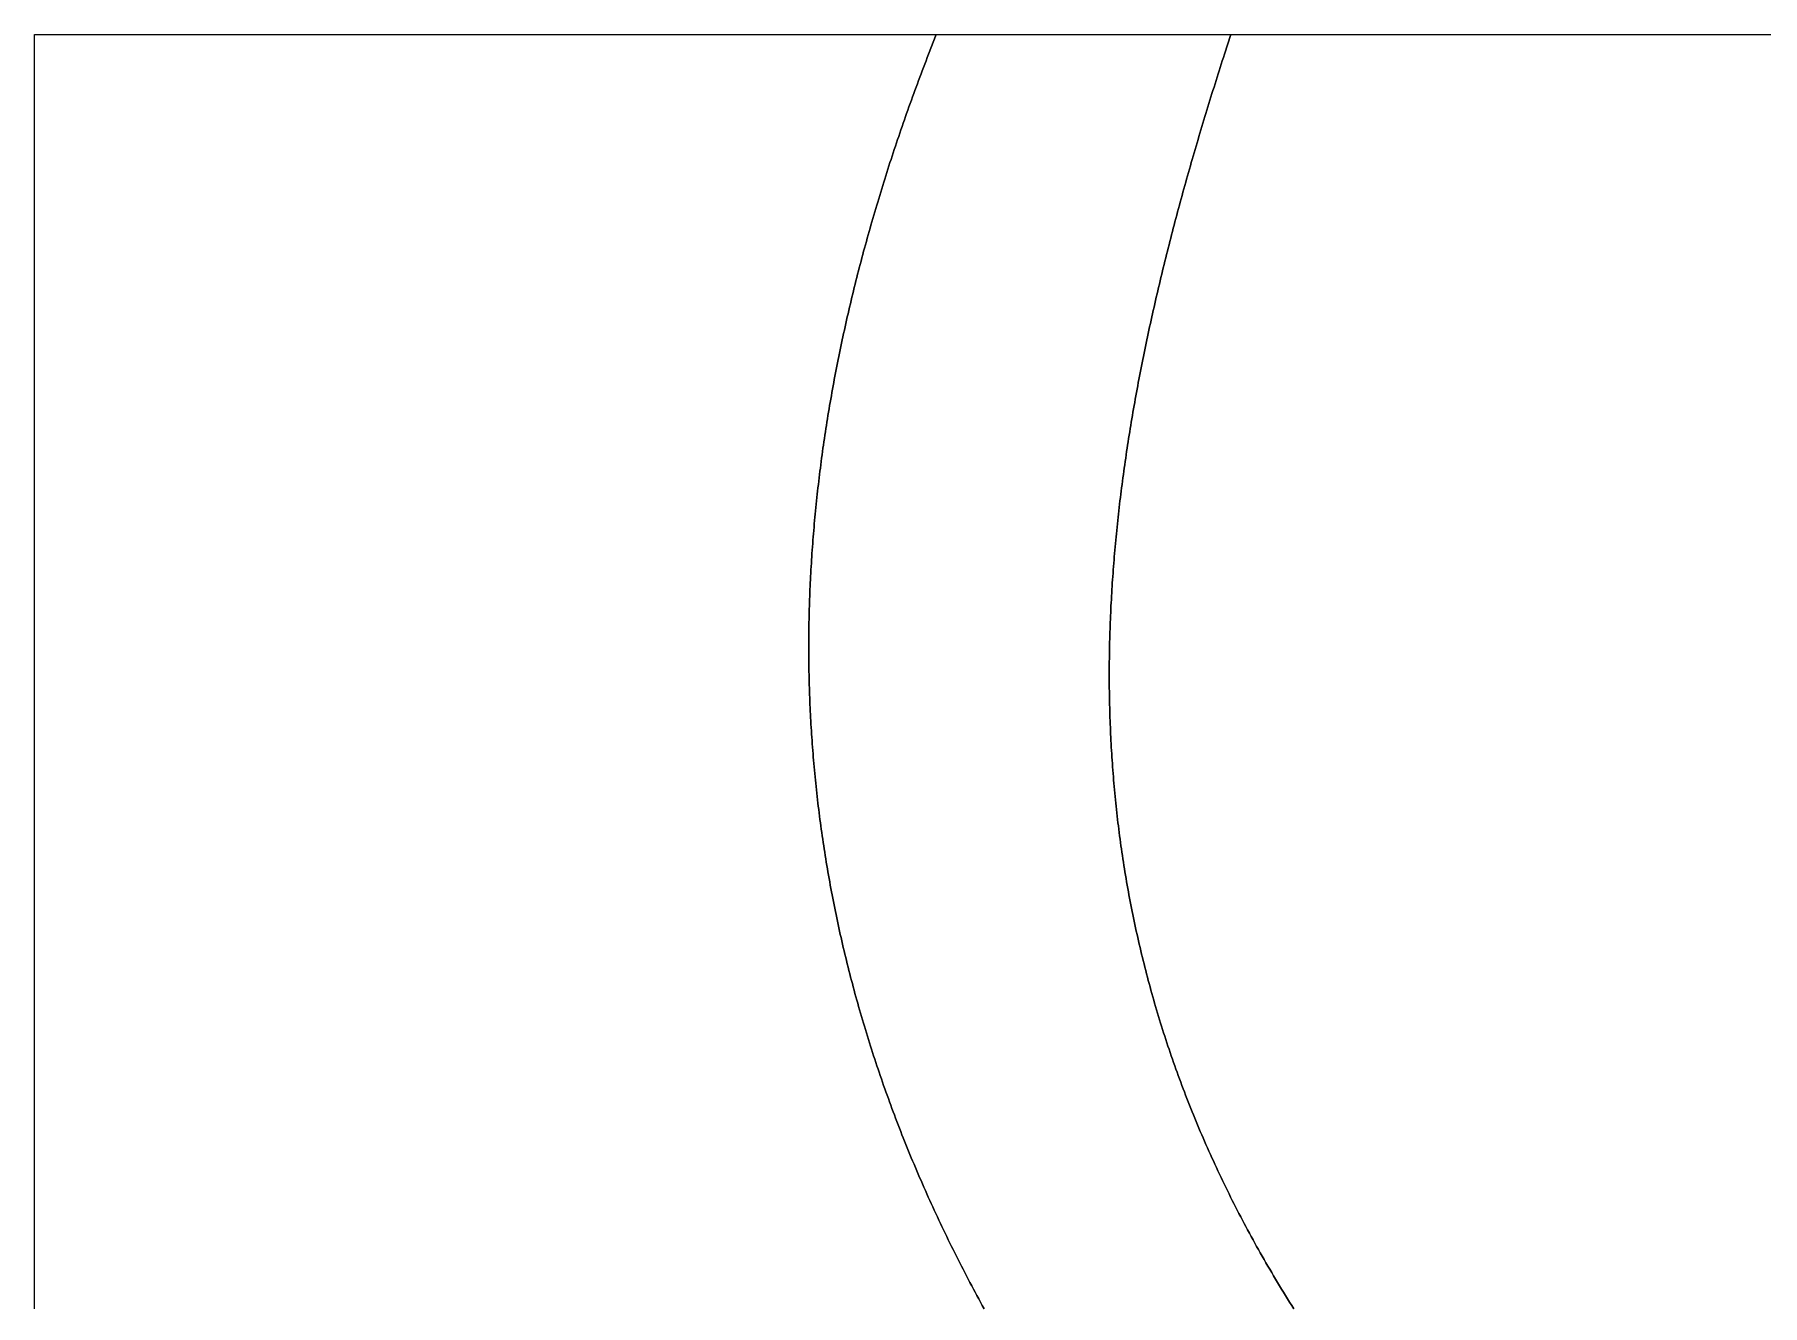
# Model space of a CAD drawing. Header units: millimetres. Extents: x 0 to 526, y 0 to 387.
# Drawn here: x 0 to 263, y 193.5 to 387 of the extents above; entities that cross this region are included whole.
import ezdxf

# ---------------------------------------------------------------- set-up
doc = ezdxf.new("R2010")
doc.units = ezdxf.units.MM
for name, color, linetype in [('P01', 3, 'CONTINUOUS'), ('P02', 3, 'CONTINUOUS'), ('P03', 3, 'CONTINUOUS')]:
    doc.layers.add(name, color=color, linetype=linetype)

msp = doc.modelspace()

# ---------------------------------------------------------------- linework, layer by layer
at = {"layer": 'P01'}
msp.add_lwpolyline([(0, 193), (0, 193.5), (0, 194), (0, 194.5), (0, 195), (0, 195.5), (0, 196), (0, 196.5), (0, 197), (0, 197.5), (0, 198), (0, 198.5), (0, 199), (0, 199.5), (0, 200), (0, 200.5), (0, 201), (0, 201.5), (0, 202), (0, 202.5), (0, 203), (0, 203.5), (0, 204), (0, 204.5), (0, 205), (0, 205.5), (0, 206), (0, 206.5), (0, 207), (0, 207.5), (0, 208), (0, 208.5), (0, 209), (0, 209.5), (0, 210), (0, 210.5), (0, 211), (0, 211.5), (0, 212), (0, 212.5), (0, 213), (0, 213.5), (0, 214), (0, 214.5), (0, 215), (0, 215.5), (0, 216), (0, 216.5), (0, 217), (0, 217.5), (0, 218), (0, 218.5), (0, 219), (0, 219.5), (0, 220), (0, 220.5), (0, 221), (0, 221.5), (0, 222), (0, 222.5), (0, 223), (0, 223.5), (0, 224), (0, 224.5), (0, 225), (0, 225.5), (0, 226), (0, 226.5), (0, 227), (0, 227.5), (0, 228), (0, 228.5), (0, 229), (0, 229.5), (0, 230), (0, 230.5), (0, 231), (0, 231.5), (0, 232), (0, 232.5), (0, 233), (0, 233.5), (0, 234), (0, 234.5), (0, 235), (0, 235.5), (0, 236), (0, 236.5), (0, 237), (0, 237.5), (0, 238), (0, 238.5), (0, 239), (0, 239.5), (0, 240), (0, 240.5), (0, 241), (0, 241.5), (0, 242), (0, 242.5), (0, 243), (0, 243.5), (0, 244), (0, 244.5), (0, 245), (0, 245.5), (0, 246), (0, 246.5), (0, 247), (0, 247.5), (0, 248), (0, 248.5), (0, 249), (0, 249.5), (0, 250), (0, 250.5), (0, 251), (0, 251.5), (0, 252), (0, 252.5), (0, 253), (0, 253.5), (0, 254), (0, 254.5), (0, 255), (0, 255.5), (0, 256), (0, 256.5), (0, 257), (0, 257.5), (0, 258), (0, 258.5), (0, 259), (0, 259.5), (0, 260), (0, 260.5), (0, 261), (0, 261.5), (0, 262), (0, 262.5), (0, 263), (0, 263.5), (0, 264), (0, 264.5), (0, 265), (0, 265.5), (0, 266), (0, 266.5), (0, 267), (0, 267.5), (0, 268), (0, 268.5), (0, 269), (0, 269.5), (0, 270), (0, 270.5), (0, 271), (0, 271.5), (0, 272), (0, 272.5), (0, 273), (0, 273.5), (0, 274), (0, 274.5), (0, 275), (0, 275.5), (0, 276), (0, 276.5), (0, 277), (0, 277.5), (0, 278), (0, 278.5), (0, 279), (0, 279.5), (0, 280), (0, 280.5), (0, 281), (0, 281.5), (0, 282), (0, 282.5), (0, 283), (0, 283.5), (0, 284), (0, 284.5), (0, 285), (0, 285.5), (0, 286), (0, 286.5), (0, 287), (0, 287.5), (0, 288), (0, 288.5), (0, 289), (0, 289.5), (0, 290), (0, 290.5), (0, 291), (0, 291.5), (0, 292), (0, 292.5), (0, 293), (0, 293.5), (0, 294), (0, 294.5), (0, 295), (0, 295.5), (0, 296), (0, 296.5), (0, 297), (0, 297.5), (0, 298), (0, 298.5), (0, 299), (0, 299.5), (0, 300), (0, 300.5), (0, 301), (0, 301.5), (0, 302), (0, 302.5), (0, 303), (0, 303.5), (0, 304), (0, 304.5), (0, 305), (0, 305.5), (0, 306), (0, 306.5), (0, 307), (0, 307.5), (0, 308), (0, 308.5), (0, 309), (0, 309.5), (0, 310), (0, 310.5), (0, 311), (0, 311.5), (0, 312), (0, 312.5), (0, 313), (0, 313.5), (0, 314), (0, 314.5), (0, 315), (0, 315.5), (0, 316), (0, 316.5), (0, 317), (0, 317.5), (0, 318), (0, 318.5), (0, 319), (0, 319.5), (0, 320), (0, 320.5), (0, 321), (0, 321.5), (0, 322), (0, 322.5), (0, 323), (0, 323.5), (0, 324), (0, 324.5), (0, 325), (0, 325.5), (0, 326), (0, 326.5), (0, 327), (0, 327.5), (0, 328), (0, 328.5), (0, 329), (0, 329.5), (0, 330), (0, 330.5), (0, 331), (0, 331.5), (0, 332), (0, 332.5), (0, 333), (0, 333.5), (0, 334), (0, 334.5), (0, 335), (0, 335.5), (0, 336), (0, 336.5), (0, 337), (0, 337.5), (0, 338), (0, 338.5), (0, 339), (0, 339.5), (0, 340), (0, 340.5), (0, 341), (0, 341.5), (0, 342), (0, 342.5), (0, 343), (0, 343.5), (0, 344), (0, 344.5), (0, 345), (0, 345.5), (0, 346), (0, 346.5), (0, 347), (0, 347.5), (0, 348), (0, 348.5), (0, 349), (0, 349.5), (0, 350), (0, 350.5), (0, 351), (0, 351.5), (0, 352), (0, 352.5), (0, 353), (0, 353.5), (0, 354), (0, 354.5), (0, 355), (0, 355.5), (0, 356), (0, 356.5), (0, 357), (0, 357.5), (0, 358), (0, 358.5), (0, 359), (0, 359.5), (0, 360), (0, 360.5), (0, 361), (0, 361.5), (0, 362), (0, 362.5), (0, 363), (0, 363.5), (0, 364), (0, 364.5), (0, 365), (0, 365.5), (0, 366), (0, 366.5), (0, 367), (0, 367.5), (0, 368), (0, 368.5), (0, 369), (0, 369.5), (0, 370), (0, 370.5), (0, 371), (0, 371.5), (0, 372), (0, 372.5), (0, 373), (0, 373.5), (0, 374), (0, 374.5), (0, 375), (0, 375.5), (0, 376), (0, 376.5), (0, 377), (0, 377.5), (0, 378), (0, 378.5), (0, 379), (0, 379.5), (0, 380), (0, 380.5), (0, 381), (0, 381.5), (0, 382), (0, 382.5), (0, 383), (0, 383.5), (0, 384), (0, 387), (137.231508, 387), (136.070866, 384), (135.877891, 383.5), (135.685849, 383), (135.494741, 382.5), (135.304568, 382), (135.115332, 381.5), (134.927034, 381), (134.739677, 380.5), (134.553262, 380), (134.36779, 379.5), (134.183262, 379), (133.999681, 378.5), (133.817048, 378), (133.635364, 377.5), (133.454632, 377), (133.274852, 376.5), (133.096026, 376), (132.918155, 375.5), (132.741242, 375), (132.565288, 374.5), (132.390294, 374), (132.216263, 373.5), (132.043194, 373), (131.871091, 372.5), (131.699954, 372), (131.529785, 371.5), (131.360586, 371), (131.192358, 370.5), (131.025103, 370), (130.858822, 369.5), (130.693518, 369), (130.52919, 368.5), (130.365842, 368), (130.203474, 367.5), (130.042089, 367), (129.881687, 366.5), (129.72227, 366), (129.56384, 365.5), (129.406398, 365), (129.249947, 364.5), (129.094486, 364), (128.940019, 363.5), (128.786546, 363), (128.63407, 362.5), (128.482591, 362), (128.332111, 361.5), (128.182632, 361), (128.034156, 360.5), (127.886683, 360), (127.740216, 359.5), (127.594756, 359), (127.450304, 358.5), (127.306862, 358), (127.164432, 357.5), (127.023016, 357), (126.882614, 356.5), (126.743228, 356), (126.60486, 355.5), (126.467512, 355), (126.331185, 354.5), (126.19588, 354), (126.061599, 353.5), (125.928344, 353), (125.796116, 352.5), (125.664917, 352), (125.534748, 351.5), (125.405611, 351), (125.277508, 350.5), (125.150439, 350), (125.024407, 349.5), (124.899414, 349), (124.775459, 348.5), (124.652546, 348), (124.530676, 347.5), (124.40985, 347), (124.29007, 346.5), (124.171337, 346), (124.053654, 345.5), (123.93702, 345), (123.821439, 344.5), (123.706912, 344), (123.593439, 343.5), (123.481024, 343), (123.369667, 342.5), (123.259369, 342), (123.150133, 341.5), (123.04196, 341), (122.934852, 340.5), (122.828809, 340), (122.723835, 339.5), (122.619929, 339), (122.517094, 338.5), (122.415332, 338), (122.314643, 337.5), (122.21503, 337), (122.116493, 336.5), (122.019035, 336), (121.922658, 335.5), (121.827361, 335), (121.733148, 334.5), (121.64002, 334), (121.547978, 333.5), (121.457024, 333), (121.367159, 332.5), (121.278385, 332), (121.190704, 331.5), (121.104117, 331), (121.018625, 330.5), (120.934231, 330), (120.850935, 329.5), (120.76874, 329), (120.687646, 328.5), (120.607656, 328), (120.52877, 327.5), (120.450992, 327), (120.374321, 326.5), (120.29876, 326), (120.22431, 325.5), (120.150972, 325), (120.078749, 324.5), (120.007642, 324), (119.937652, 323.5), (119.868782, 323), (119.801031, 322.5), (119.734403, 322), (119.668898, 321.5), (119.604519, 321), (119.541266, 320.5), (119.479141, 320), (119.418146, 319.5), (119.358283, 319), (119.299552, 318.5), (119.241956, 318), (119.185496, 317.5), (119.130174, 317), (119.075991, 316.5), (119.022948, 316), (118.971048, 315.5), (118.920291, 315), (118.87068, 314.5), (118.822216, 314), (118.7749, 313.5), (118.728734, 313), (118.68372, 312.5), (118.639859, 312), (118.597153, 311.5), (118.555603, 311), (118.515211, 310.5), (118.475978, 310), (118.437906, 309.5), (118.400996, 309), (118.365251, 308.5), (118.330671, 308), (118.297258, 307.5), (118.265014, 307), (118.23394, 306.5), (118.204038, 306), (118.175309, 305.5), (118.147755, 305), (118.121378, 304.5), (118.096178, 304), (118.072158, 303.5), (118.04932, 303), (118.027664, 302.5), (118.007192, 302), (117.987906, 301.5), (117.969807, 301), (117.952897, 300.5), (117.937178, 300), (117.922651, 299.5), (117.909317, 299), (117.897178, 298.5), (117.886236, 298), (117.876493, 297.5), (117.867949, 297), (117.860606, 296.5), (117.854466, 296), (117.849531, 295.5), (117.845802, 295), (117.84328, 294.5), (117.841967, 294), (117.841865, 293.5), (117.842975, 293), (117.845299, 292.5), (117.848839, 292), (117.853595, 291.5), (117.859569, 291), (117.866764, 290.5), (117.87518, 290), (117.884819, 289.5), (117.895683, 289), (117.907773, 288.5), (117.921091, 288), (117.935638, 287.5), (117.951416, 287), (117.968427, 286.5), (117.986671, 286), (118.006151, 285.5), (118.026868, 285), (118.048824, 284.5), (118.07202, 284), (118.096458, 283.5), (118.122138, 283), (118.149064, 282.5), (118.177237, 282), (118.206657, 281.5), (118.237327, 281), (118.269247, 280.5), (118.302421, 280), (118.336849, 279.5), (118.372532, 279), (118.409473, 278.5), (118.447672, 278), (118.487132, 277.5), (118.527854, 277), (118.56984, 276.5), (118.61309, 276), (118.657607, 275.5), (118.703393, 275), (118.750448, 274.5), (118.798774, 274), (118.848373, 273.5), (118.899247, 273), (118.951396, 272.5), (119.004824, 272), (119.05953, 271.5), (119.115517, 271), (119.172785, 270.5), (119.231338, 270), (119.291176, 269.5), (119.352301, 269), (119.414714, 268.5), (119.478417, 268), (119.543412, 267.5), (119.6097, 267), (119.677282, 266.5), (119.746161, 266), (119.816337, 265.5), (119.887812, 265), (119.960589, 264.5), (120.034667, 264), (120.11005, 263.5), (120.186738, 263), (120.264733, 262.5), (120.344037, 262), (120.424651, 261.5), (120.506577, 261), (120.589816, 260.5), (120.674369, 260), (120.76024, 259.5), (120.847428, 259), (120.935935, 258.5), (121.025764, 258), (121.116915, 257.5), (121.20939, 257), (121.303192, 256.5), (121.39832, 256), (121.494777, 255.5), (121.592565, 255), (121.691684, 254.5), (121.792137, 254), (121.893925, 253.5), (121.997049, 253), (122.101512, 252.5), (122.207315, 252), (122.314458, 251.5), (122.422945, 251), (122.532776, 250.5), (122.643952, 250), (122.756476, 249.5), (122.87035, 249), (122.985574, 248.5), (123.10215, 248), (123.220079, 247.5), (123.339364, 247), (123.460006, 246.5), (123.582006, 246), (123.705366, 245.5), (123.830087, 245), (123.956172, 244.5), (124.083621, 244), (124.212436, 243.5), (124.342619, 243), (124.474171, 242.5), (124.607094, 242), (124.741389, 241.5), (124.877058, 241), (125.014103, 240.5), (125.152524, 240), (125.292324, 239.5), (125.433505, 239), (125.576067, 238.5), (125.720012, 238), (125.865342, 237.5), (126.012058, 237), (126.160162, 236.5), (126.309656, 236), (126.46054, 235.5), (126.612818, 235), (126.766489, 234.5), (126.921556, 234), (127.07802, 233.5), (127.235883, 233), (127.395147, 232.5), (127.555812, 232), (127.71788, 231.5), (127.881354, 231), (128.046234, 230.5), (128.212523, 230), (128.380221, 229.5), (128.54933, 229), (128.719852, 228.5), (128.891788, 228), (129.06514, 227.5), (129.23991, 227), (129.416098, 226.5), (129.593707, 226), (129.772739, 225.5), (129.953193, 225), (130.135074, 224.5), (130.31838, 224), (130.503116, 223.5), (130.689281, 223), (130.876877, 222.5), (131.065906, 222), (131.25637, 221.5), (131.44827, 221), (131.641608, 220.5), (131.836385, 220), (132.032603, 219.5), (132.230263, 219), (132.429367, 218.5), (132.629916, 218), (132.831912, 217.5), (133.035357, 217), (133.240252, 216.5), (133.446598, 216), (133.654398, 215.5), (133.863652, 215), (134.074363, 214.5), (134.286531, 214), (134.500159, 213.5), (134.715248, 213), (134.9318, 212.5), (135.149815, 212), (135.369296, 211.5), (135.590245, 211), (135.812662, 210.5), (136.036549, 210), (136.261908, 209.5), (136.488741, 209), (136.717049, 208.5), (136.946833, 208), (137.178095, 207.5), (137.410837, 207), (137.64506, 206.5), (137.880765, 206), (138.117955, 205.5), (138.356631, 205), (138.596794, 204.5), (138.838447, 204), (139.081589, 203.5), (139.326224, 203), (139.572352, 202.5), (139.819976, 202), (140.069096, 201.5), (140.319714, 201), (140.571833, 200.5), (140.825453, 200), (141.080575, 199.5), (141.337202, 199), (141.595336, 198.5), (141.854976, 198), (142.116126, 197.5), (142.378787, 197), (142.64296, 196.5), (142.908647, 196), (143.175849, 195.5), (143.444568, 195), (143.714806, 194.5), (143.986563, 194), (144.259843, 193.5), (144.532784, 193)], dxfattribs=at)
at = {"layer": 'P02'}
msp.add_lwpolyline([(144.532784, 193), (144.259843, 193.5), (143.986563, 194), (143.714806, 194.5), (143.444568, 195), (143.175849, 195.5), (142.908647, 196), (142.64296, 196.5), (142.378787, 197), (142.116126, 197.5), (141.854976, 198), (141.595336, 198.5), (141.337202, 199), (141.080575, 199.5), (140.825453, 200), (140.571833, 200.5), (140.319714, 201), (140.069096, 201.5), (139.819976, 202), (139.572352, 202.5), (139.326224, 203), (139.081589, 203.5), (138.838447, 204), (138.596794, 204.5), (138.356631, 205), (138.117955, 205.5), (137.880765, 206), (137.64506, 206.5), (137.410837, 207), (137.178095, 207.5), (136.946833, 208), (136.717049, 208.5), (136.488741, 209), (136.261908, 209.5), (136.036549, 210), (135.812662, 210.5), (135.590245, 211), (135.369296, 211.5), (135.149815, 212), (134.9318, 212.5), (134.715248, 213), (134.500159, 213.5), (134.286531, 214), (134.074363, 214.5), (133.863652, 215), (133.654398, 215.5), (133.446598, 216), (133.240252, 216.5), (133.035357, 217), (132.831912, 217.5), (132.629916, 218), (132.429367, 218.5), (132.230263, 219), (132.032603, 219.5), (131.836385, 220), (131.641608, 220.5), (131.44827, 221), (131.25637, 221.5), (131.065906, 222), (130.876877, 222.5), (130.689281, 223), (130.503116, 223.5), (130.31838, 224), (130.135074, 224.5), (129.953193, 225), (129.772739, 225.5), (129.593707, 226), (129.416098, 226.5), (129.23991, 227), (129.06514, 227.5), (128.891788, 228), (128.719852, 228.5), (128.54933, 229), (128.380221, 229.5), (128.212523, 230), (128.046234, 230.5), (127.881354, 231), (127.71788, 231.5), (127.555812, 232), (127.395147, 232.5), (127.235883, 233), (127.07802, 233.5), (126.921556, 234), (126.766489, 234.5), (126.612818, 235), (126.46054, 235.5), (126.309656, 236), (126.160162, 236.5), (126.012058, 237), (125.865342, 237.5), (125.720012, 238), (125.576067, 238.5), (125.433505, 239), (125.292324, 239.5), (125.152524, 240), (125.014103, 240.5), (124.877058, 241), (124.741389, 241.5), (124.607094, 242), (124.474171, 242.5), (124.342619, 243), (124.212436, 243.5), (124.083621, 244), (123.956172, 244.5), (123.830087, 245), (123.705366, 245.5), (123.582006, 246), (123.460006, 246.5), (123.339364, 247), (123.220079, 247.5), (123.10215, 248), (122.985574, 248.5), (122.87035, 249), (122.756476, 249.5), (122.643952, 250), (122.532776, 250.5), (122.422945, 251), (122.314458, 251.5), (122.207315, 252), (122.101512, 252.5), (121.997049, 253), (121.893925, 253.5), (121.792137, 254), (121.691684, 254.5), (121.592565, 255), (121.494777, 255.5), (121.39832, 256), (121.303192, 256.5), (121.20939, 257), (121.116915, 257.5), (121.025764, 258), (120.935935, 258.5), (120.847428, 259), (120.76024, 259.5), (120.674369, 260), (120.589816, 260.5), (120.506577, 261), (120.424651, 261.5), (120.344037, 262), (120.264733, 262.5), (120.186738, 263), (120.11005, 263.5), (120.034667, 264), (119.960589, 264.5), (119.887812, 265), (119.816337, 265.5), (119.746161, 266), (119.677282, 266.5), (119.6097, 267), (119.543412, 267.5), (119.478417, 268), (119.414714, 268.5), (119.352301, 269), (119.291176, 269.5), (119.231338, 270), (119.172785, 270.5), (119.115517, 271), (119.05953, 271.5), (119.004824, 272), (118.951396, 272.5), (118.899247, 273), (118.848373, 273.5), (118.798774, 274), (118.750448, 274.5), (118.703393, 275), (118.657607, 275.5), (118.61309, 276), (118.56984, 276.5), (118.527854, 277), (118.487132, 277.5), (118.447672, 278), (118.409473, 278.5), (118.372532, 279), (118.336849, 279.5), (118.302421, 280), (118.269247, 280.5), (118.237327, 281), (118.206657, 281.5), (118.177237, 282), (118.149064, 282.5), (118.122138, 283), (118.096458, 283.5), (118.07202, 284), (118.048824, 284.5), (118.026868, 285), (118.006151, 285.5), (117.986671, 286), (117.968427, 286.5), (117.951416, 287), (117.935638, 287.5), (117.921091, 288), (117.907773, 288.5), (117.895683, 289), (117.884819, 289.5), (117.87518, 290), (117.866764, 290.5), (117.859569, 291), (117.853595, 291.5), (117.848839, 292), (117.845299, 292.5), (117.842975, 293), (117.841865, 293.5), (117.841967, 294), (117.84328, 294.5), (117.845802, 295), (117.849531, 295.5), (117.854466, 296), (117.860606, 296.5), (117.867949, 297), (117.876493, 297.5), (117.886236, 298), (117.897178, 298.5), (117.909317, 299), (117.922651, 299.5), (117.937178, 300), (117.952897, 300.5), (117.969807, 301), (117.987906, 301.5), (118.007192, 302), (118.027664, 302.5), (118.04932, 303), (118.072158, 303.5), (118.096178, 304), (118.121378, 304.5), (118.147755, 305), (118.175309, 305.5), (118.204038, 306), (118.23394, 306.5), (118.265014, 307), (118.297258, 307.5), (118.330671, 308), (118.365251, 308.5), (118.400996, 309), (118.437906, 309.5), (118.475978, 310), (118.515211, 310.5), (118.555603, 311), (118.597153, 311.5), (118.639859, 312), (118.68372, 312.5), (118.728734, 313), (118.7749, 313.5), (118.822216, 314), (118.87068, 314.5), (118.920291, 315), (118.971048, 315.5), (119.022948, 316), (119.075991, 316.5), (119.130174, 317), (119.185496, 317.5), (119.241956, 318), (119.299552, 318.5), (119.358283, 319), (119.418146, 319.5), (119.479141, 320), (119.541266, 320.5), (119.604519, 321), (119.668898, 321.5), (119.734403, 322), (119.801031, 322.5), (119.868782, 323), (119.937652, 323.5), (120.007642, 324), (120.078749, 324.5), (120.150972, 325), (120.22431, 325.5), (120.29876, 326), (120.374321, 326.5), (120.450992, 327), (120.52877, 327.5), (120.607656, 328), (120.687646, 328.5), (120.76874, 329), (120.850935, 329.5), (120.934231, 330), (121.018625, 330.5), (121.104117, 331), (121.190704, 331.5), (121.278385, 332), (121.367159, 332.5), (121.457024, 333), (121.547978, 333.5), (121.64002, 334), (121.733148, 334.5), (121.827361, 335), (121.922658, 335.5), (122.019035, 336), (122.116493, 336.5), (122.21503, 337), (122.314643, 337.5), (122.415332, 338), (122.517094, 338.5), (122.619929, 339), (122.723835, 339.5), (122.828809, 340), (122.934852, 340.5), (123.04196, 341), (123.150133, 341.5), (123.259369, 342), (123.369667, 342.5), (123.481024, 343), (123.593439, 343.5), (123.706912, 344), (123.821439, 344.5), (123.93702, 345), (124.053654, 345.5), (124.171337, 346), (124.29007, 346.5), (124.40985, 347), (124.530676, 347.5), (124.652546, 348), (124.775459, 348.5), (124.899414, 349), (125.024407, 349.5), (125.150439, 350), (125.277508, 350.5), (125.405611, 351), (125.534748, 351.5), (125.664917, 352), (125.796116, 352.5), (125.928344, 353), (126.061599, 353.5), (126.19588, 354), (126.331185, 354.5), (126.467512, 355), (126.60486, 355.5), (126.743228, 356), (126.882614, 356.5), (127.023016, 357), (127.164432, 357.5), (127.306862, 358), (127.450304, 358.5), (127.594756, 359), (127.740216, 359.5), (127.886683, 360), (128.034156, 360.5), (128.182632, 361), (128.332111, 361.5), (128.482591, 362), (128.63407, 362.5), (128.786546, 363), (128.940019, 363.5), (129.094486, 364), (129.249947, 364.5), (129.406398, 365), (129.56384, 365.5), (129.72227, 366), (129.881687, 366.5), (130.042089, 367), (130.203474, 367.5), (130.365842, 368), (130.52919, 368.5), (130.693518, 369), (130.858822, 369.5), (131.025103, 370), (131.192358, 370.5), (131.360586, 371), (131.529785, 371.5), (131.699954, 372), (131.871091, 372.5), (132.043194, 373), (132.216263, 373.5), (132.390294, 374), (132.565288, 374.5), (132.741242, 375), (132.918155, 375.5), (133.096026, 376), (133.274852, 376.5), (133.454632, 377), (133.635364, 377.5), (133.817048, 378), (133.999681, 378.5), (134.183262, 379), (134.36779, 379.5), (134.553262, 380), (134.739677, 380.5), (134.927034, 381), (135.115332, 381.5), (135.304568, 382), (135.494741, 382.5), (135.685849, 383), (135.877891, 383.5), (136.070866, 384), (137.231508, 387), (182.077438, 387), (181.110236, 384), (180.949269, 383.5), (180.788772, 383), (180.628748, 382.5), (180.469202, 382), (180.310138, 381.5), (180.15156, 381), (179.993471, 380.5), (179.835877, 380), (179.678782, 379.5), (179.522188, 379), (179.366101, 378.5), (179.210525, 378), (179.055463, 377.5), (178.900921, 377), (178.746901, 376.5), (178.593408, 376), (178.440447, 375.5), (178.28802, 375), (178.136133, 374.5), (177.98479, 374), (177.833994, 373.5), (177.68375, 373), (177.534061, 372.5), (177.384933, 372), (177.236368, 371.5), (177.088372, 371), (176.940948, 370.5), (176.7941, 370), (176.647833, 369.5), (176.50215, 369), (176.357056, 368.5), (176.212554, 368), (176.06865, 367.5), (175.925346, 367), (175.782648, 366.5), (175.640559, 366), (175.499083, 365.5), (175.358225, 365), (175.217988, 364.5), (175.078377, 364), (174.939396, 363.5), (174.801048, 363), (174.663339, 362.5), (174.526271, 362), (174.38985, 361.5), (174.254079, 361), (174.118962, 360.5), (173.984504, 360), (173.850709, 359.5), (173.71758, 359), (173.585123, 358.5), (173.45334, 358), (173.322236, 357.5), (173.191815, 357), (173.062082, 356.5), (172.93304, 356), (172.804694, 355.5), (172.677047, 355), (172.550104, 354.5), (172.423869, 354), (172.298345, 353.5), (172.173538, 353), (172.049451, 352.5), (171.926088, 352), (171.803454, 351.5), (171.681552, 351), (171.560386, 350.5), (171.439961, 350), (171.320281, 349.5), (171.20135, 349), (171.083173, 348.5), (170.965752, 348), (170.849092, 347.5), (170.733198, 347), (170.618073, 346.5), (170.503722, 346), (170.390148, 345.5), (170.277357, 345), (170.165351, 344.5), (170.054135, 344), (169.943713, 343.5), (169.83409, 343), (169.725269, 342.5), (169.617254, 342), (169.51005, 341.5), (169.40366, 341), (169.298089, 340.5), (169.193342, 340), (169.089421, 339.5), (168.986331, 339), (168.884076, 338.5), (168.782661, 338), (168.682089, 337.5), (168.582365, 337), (168.483492, 336.5), (168.385475, 336), (168.288318, 335.5), (168.192025, 335), (168.0966, 334.5), (168.002047, 334), (167.90837, 333.5), (167.815574, 333), (167.723663, 332.5), (167.632639, 332), (167.542509, 331.5), (167.453276, 331), (167.364943, 330.5), (167.277516, 330), (167.190997, 329.5), (167.105392, 329), (167.020704, 328.5), (166.936938, 328), (166.854098, 327.5), (166.772187, 327), (166.69121, 326.5), (166.61117, 326), (166.532073, 325.5), (166.453922, 325), (166.376721, 324.5), (166.300475, 324), (166.225187, 323.5), (166.150862, 323), (166.077503, 322.5), (166.005115, 322), (165.933702, 321.5), (165.863268, 321), (165.793817, 320.5), (165.725354, 320), (165.657882, 319.5), (165.591405, 319), (165.525927, 318.5), (165.461454, 318), (165.397988, 317.5), (165.335534, 317), (165.274096, 316.5), (165.213678, 316), (165.154285, 315.5), (165.095919, 315), (165.038586, 314.5), (164.98229, 314), (164.927034, 313.5), (164.872823, 313), (164.819661, 312.5), (164.767552, 312), (164.7165, 311.5), (164.666509, 311), (164.617583, 310.5), (164.569727, 310), (164.522944, 309.5), (164.477239, 309), (164.432616, 308.5), (164.389079, 308), (164.346631, 307.5), (164.305278, 307), (164.265022, 306.5), (164.225869, 306), (164.187823, 305.5), (164.150886, 305), (164.115065, 304.5), (164.080362, 304), (164.046782, 303.5), (164.014329, 303), (163.983007, 302.5), (163.95282, 302), (163.923772, 301.5), (163.895868, 301), (163.869111, 300.5), (163.843506, 300), (163.819056, 299.5), (163.795767, 299), (163.773641, 298.5), (163.752683, 298), (163.732897, 297.5), (163.714288, 297), (163.696859, 296.5), (163.680614, 296), (163.665558, 295.5), (163.651694, 295), (163.639028, 294.5), (163.627562, 294), (163.617301, 293.5), (163.60825, 293), (163.600411, 292.5), (163.59379, 292), (163.58839, 291.5), (163.584216, 291), (163.581272, 290.5), (163.579561, 290), (163.579088, 289.5), (163.579857, 289), (163.581872, 288.5), (163.585138, 288), (163.589657, 287.5), (163.595435, 287), (163.602476, 286.5), (163.610783, 286), (163.620361, 285.5), (163.631214, 285), (163.643346, 284.5), (163.656761, 284), (163.671463, 283.5), (163.687456, 283), (163.704745, 282.5), (163.723333, 282), (163.743225, 281.5), (163.764424, 281), (163.786935, 280.5), (163.810763, 280), (163.83591, 279.5), (163.862381, 279), (163.890181, 278.5), (163.919313, 278), (163.949782, 277.5), (163.981591, 277), (164.014745, 276.5), (164.049247, 276), (164.085103, 275.5), (164.122316, 275), (164.160889, 274.5), (164.200828, 274), (164.242137, 273.5), (164.284818, 273), (164.328878, 272.5), (164.374319, 272), (164.421146, 271.5), (164.469362, 271), (164.518973, 270.5), (164.569982, 270), (164.622393, 269.5), (164.67621, 269), (164.731438, 268.5), (164.78808, 268), (164.846141, 267.5), (164.905625, 267), (164.966536, 266.5), (165.028877, 266), (165.092654, 265.5), (165.15787, 265), (165.224529, 264.5), (165.292636, 264), (165.362194, 263.5), (165.433208, 263), (165.505681, 262.5), (165.579619, 262), (165.655024, 261.5), (165.731901, 261), (165.810255, 260.5), (165.890089, 260), (165.971407, 259.5), (166.054214, 259), (166.138513, 258.5), (166.224309, 258), (166.311606, 257.5), (166.400408, 257), (166.490719, 256.5), (166.582543, 256), (166.675885, 255.5), (166.770747, 255), (166.867136, 254.5), (166.965053, 254), (167.064505, 253.5), (167.165494, 253), (167.268026, 252.5), (167.372103, 252), (167.47773, 251.5), (167.584912, 251), (167.693652, 250.5), (167.803955, 250), (167.915824, 249.5), (168.029263, 249), (168.144278, 248.5), (168.260871, 248), (168.379048, 247.5), (168.498811, 247), (168.620166, 246.5), (168.743116, 246), (168.867666, 245.5), (168.993819, 245), (169.12158, 244.5), (169.250952, 244), (169.381941, 243.5), (169.514549, 243), (169.648782, 242.5), (169.784642, 242), (169.922135, 241.5), (170.061265, 241), (170.202035, 240.5), (170.344449, 240), (170.488513, 239.5), (170.634229, 239), (170.781602, 238.5), (170.930636, 238), (171.081336, 237.5), (171.233705, 237), (171.387747, 236.5), (171.543466, 236), (171.700868, 235.5), (171.859955, 235), (172.020732, 234.5), (172.183202, 234), (172.347371, 233.5), (172.513242, 233), (172.68082, 232.5), (172.850107, 232), (173.021109, 231.5), (173.19383, 231), (173.368274, 230.5), (173.544444, 230), (173.722345, 229.5), (173.901981, 229), (174.083357, 228.5), (174.266475, 228), (174.451341, 227.5), (174.637959, 227), (174.826332, 226.5), (175.016465, 226), (175.208361, 225.5), (175.402026, 225), (175.597462, 224.5), (175.794675, 224), (175.993668, 223.5), (176.194445, 223), (176.39701, 222.5), (176.601369, 222), (176.807523, 221.5), (177.015479, 221), (177.225239, 220.5), (177.436809, 220), (177.650192, 219.5), (177.865391, 219), (178.082412, 218.5), (178.301259, 218), (178.521935, 217.5), (178.744445, 217), (178.968792, 216.5), (179.194982, 216), (179.423017, 215.5), (179.652902, 215), (179.884642, 214.5), (180.11824, 214), (180.3537, 213.5), (180.591027, 213), (180.830225, 212.5), (181.071297, 212), (181.314248, 211.5), (181.559082, 211), (181.805803, 210.5), (182.054415, 210), (182.304922, 209.5), (182.557329, 209), (182.81164, 208.5), (183.067858, 208), (183.325987, 207.5), (183.586033, 207), (183.847998, 206.5), (184.111888, 206), (184.377705, 205.5), (184.645455, 205), (184.915142, 204.5), (185.186768, 204), (185.46034, 203.5), (185.73586, 203), (186.013333, 202.5), (186.292762, 202), (186.574153, 201.5), (186.857509, 201), (187.142834, 200.5), (187.430133, 200), (187.719408, 199.5), (188.010666, 199), (188.303909, 198.5), (188.599142, 198), (188.896369, 197.5), (189.195594, 197), (189.496821, 196.5), (189.800054, 196), (190.105297, 195.5), (190.412555, 195), (190.721832, 194.5), (191.033131, 194), (191.346457, 193.5), (191.659571, 193)], dxfattribs=at)
at = {"layer": 'P03'}
msp.add_lwpolyline([(191.659571, 193), (191.346457, 193.5), (191.033131, 194), (190.721832, 194.5), (190.412555, 195), (190.105297, 195.5), (189.800054, 196), (189.496821, 196.5), (189.195594, 197), (188.896369, 197.5), (188.599142, 198), (188.303909, 198.5), (188.010666, 199), (187.719408, 199.5), (187.430133, 200), (187.142834, 200.5), (186.857509, 201), (186.574153, 201.5), (186.292762, 202), (186.013333, 202.5), (185.73586, 203), (185.46034, 203.5), (185.186768, 204), (184.915142, 204.5), (184.645455, 205), (184.377705, 205.5), (184.111888, 206), (183.847998, 206.5), (183.586033, 207), (183.325987, 207.5), (183.067858, 208), (182.81164, 208.5), (182.557329, 209), (182.304922, 209.5), (182.054415, 210), (181.805803, 210.5), (181.559082, 211), (181.314248, 211.5), (181.071297, 212), (180.830225, 212.5), (180.591027, 213), (180.3537, 213.5), (180.11824, 214), (179.884642, 214.5), (179.652902, 215), (179.423017, 215.5), (179.194982, 216), (178.968792, 216.5), (178.744445, 217), (178.521935, 217.5), (178.301259, 218), (178.082412, 218.5), (177.865391, 219), (177.650192, 219.5), (177.436809, 220), (177.225239, 220.5), (177.015479, 221), (176.807523, 221.5), (176.601369, 222), (176.39701, 222.5), (176.194445, 223), (175.993668, 223.5), (175.794675, 224), (175.597462, 224.5), (175.402026, 225), (175.208361, 225.5), (175.016465, 226), (174.826332, 226.5), (174.637959, 227), (174.451341, 227.5), (174.266475, 228), (174.083357, 228.5), (173.901981, 229), (173.722345, 229.5), (173.544444, 230), (173.368274, 230.5), (173.19383, 231), (173.021109, 231.5), (172.850107, 232), (172.68082, 232.5), (172.513242, 233), (172.347371, 233.5), (172.183202, 234), (172.020732, 234.5), (171.859955, 235), (171.700868, 235.5), (171.543466, 236), (171.387747, 236.5), (171.233705, 237), (171.081336, 237.5), (170.930636, 238), (170.781602, 238.5), (170.634229, 239), (170.488513, 239.5), (170.344449, 240), (170.202035, 240.5), (170.061265, 241), (169.922135, 241.5), (169.784642, 242), (169.648782, 242.5), (169.514549, 243), (169.381941, 243.5), (169.250952, 244), (169.12158, 244.5), (168.993819, 245), (168.867666, 245.5), (168.743116, 246), (168.620166, 246.5), (168.498811, 247), (168.379048, 247.5), (168.260871, 248), (168.144278, 248.5), (168.029263, 249), (167.915824, 249.5), (167.803955, 250), (167.693652, 250.5), (167.584912, 251), (167.47773, 251.5), (167.372103, 252), (167.268026, 252.5), (167.165494, 253), (167.064505, 253.5), (166.965053, 254), (166.867136, 254.5), (166.770747, 255), (166.675885, 255.5), (166.582543, 256), (166.490719, 256.5), (166.400408, 257), (166.311606, 257.5), (166.224309, 258), (166.138513, 258.5), (166.054214, 259), (165.971407, 259.5), (165.890089, 260), (165.810255, 260.5), (165.731901, 261), (165.655024, 261.5), (165.579619, 262), (165.505681, 262.5), (165.433208, 263), (165.362194, 263.5), (165.292636, 264), (165.224529, 264.5), (165.15787, 265), (165.092654, 265.5), (165.028877, 266), (164.966536, 266.5), (164.905625, 267), (164.846141, 267.5), (164.78808, 268), (164.731438, 268.5), (164.67621, 269), (164.622393, 269.5), (164.569982, 270), (164.518973, 270.5), (164.469362, 271), (164.421146, 271.5), (164.374319, 272), (164.328878, 272.5), (164.284818, 273), (164.242137, 273.5), (164.200828, 274), (164.160889, 274.5), (164.122316, 275), (164.085103, 275.5), (164.049247, 276), (164.014745, 276.5), (163.981591, 277), (163.949782, 277.5), (163.919313, 278), (163.890181, 278.5), (163.862381, 279), (163.83591, 279.5), (163.810763, 280), (163.786935, 280.5), (163.764424, 281), (163.743225, 281.5), (163.723333, 282), (163.704745, 282.5), (163.687456, 283), (163.671463, 283.5), (163.656761, 284), (163.643346, 284.5), (163.631214, 285), (163.620361, 285.5), (163.610783, 286), (163.602476, 286.5), (163.595435, 287), (163.589657, 287.5), (163.585138, 288), (163.581872, 288.5), (163.579857, 289), (163.579088, 289.5), (163.579561, 290), (163.581272, 290.5), (163.584216, 291), (163.58839, 291.5), (163.59379, 292), (163.600411, 292.5), (163.60825, 293), (163.617301, 293.5), (163.627562, 294), (163.639028, 294.5), (163.651694, 295), (163.665558, 295.5), (163.680614, 296), (163.696859, 296.5), (163.714288, 297), (163.732897, 297.5), (163.752683, 298), (163.773641, 298.5), (163.795767, 299), (163.819056, 299.5), (163.843506, 300), (163.869111, 300.5), (163.895868, 301), (163.923772, 301.5), (163.95282, 302), (163.983007, 302.5), (164.014329, 303), (164.046782, 303.5), (164.080362, 304), (164.115065, 304.5), (164.150886, 305), (164.187823, 305.5), (164.225869, 306), (164.265022, 306.5), (164.305278, 307), (164.346631, 307.5), (164.389079, 308), (164.432616, 308.5), (164.477239, 309), (164.522944, 309.5), (164.569727, 310), (164.617583, 310.5), (164.666509, 311), (164.7165, 311.5), (164.767552, 312), (164.819661, 312.5), (164.872823, 313), (164.927034, 313.5), (164.98229, 314), (165.038586, 314.5), (165.095919, 315), (165.154285, 315.5), (165.213678, 316), (165.274096, 316.5), (165.335534, 317), (165.397988, 317.5), (165.461454, 318), (165.525927, 318.5), (165.591405, 319), (165.657882, 319.5), (165.725354, 320), (165.793817, 320.5), (165.863268, 321), (165.933702, 321.5), (166.005115, 322), (166.077503, 322.5), (166.150862, 323), (166.225187, 323.5), (166.300475, 324), (166.376721, 324.5), (166.453922, 325), (166.532073, 325.5), (166.61117, 326), (166.69121, 326.5), (166.772187, 327), (166.854098, 327.5), (166.936938, 328), (167.020704, 328.5), (167.105392, 329), (167.190997, 329.5), (167.277516, 330), (167.364943, 330.5), (167.453276, 331), (167.542509, 331.5), (167.632639, 332), (167.723663, 332.5), (167.815574, 333), (167.90837, 333.5), (168.002047, 334), (168.0966, 334.5), (168.192025, 335), (168.288318, 335.5), (168.385475, 336), (168.483492, 336.5), (168.582365, 337), (168.682089, 337.5), (168.782661, 338), (168.884076, 338.5), (168.986331, 339), (169.089421, 339.5), (169.193342, 340), (169.298089, 340.5), (169.40366, 341), (169.51005, 341.5), (169.617254, 342), (169.725269, 342.5), (169.83409, 343), (169.943713, 343.5), (170.054135, 344), (170.165351, 344.5), (170.277357, 345), (170.390148, 345.5), (170.503722, 346), (170.618073, 346.5), (170.733198, 347), (170.849092, 347.5), (170.965752, 348), (171.083173, 348.5), (171.20135, 349), (171.320281, 349.5), (171.439961, 350), (171.560386, 350.5), (171.681552, 351), (171.803454, 351.5), (171.926088, 352), (172.049451, 352.5), (172.173538, 353), (172.298345, 353.5), (172.423869, 354), (172.550104, 354.5), (172.677047, 355), (172.804694, 355.5), (172.93304, 356), (173.062082, 356.5), (173.191815, 357), (173.322236, 357.5), (173.45334, 358), (173.585123, 358.5), (173.71758, 359), (173.850709, 359.5), (173.984504, 360), (174.118962, 360.5), (174.254079, 361), (174.38985, 361.5), (174.526271, 362), (174.663339, 362.5), (174.801048, 363), (174.939396, 363.5), (175.078377, 364), (175.217988, 364.5), (175.358225, 365), (175.499083, 365.5), (175.640559, 366), (175.782648, 366.5), (175.925346, 367), (176.06865, 367.5), (176.212554, 368), (176.357056, 368.5), (176.50215, 369), (176.647833, 369.5), (176.7941, 370), (176.940948, 370.5), (177.088372, 371), (177.236368, 371.5), (177.384933, 372), (177.534061, 372.5), (177.68375, 373), (177.833994, 373.5), (177.98479, 374), (178.136133, 374.5), (178.28802, 375), (178.440447, 375.5), (178.593408, 376), (178.746901, 376.5), (178.900921, 377), (179.055463, 377.5), (179.210525, 378), (179.366101, 378.5), (179.522188, 379), (179.678782, 379.5), (179.835877, 380), (179.993471, 380.5), (180.15156, 381), (180.310138, 381.5), (180.469202, 382), (180.628748, 382.5), (180.788772, 383), (180.949269, 383.5), (181.110236, 384), (182.077438, 387), (345.953686, 387)], dxfattribs=at)

doc.saveas('drawing.dxf')
